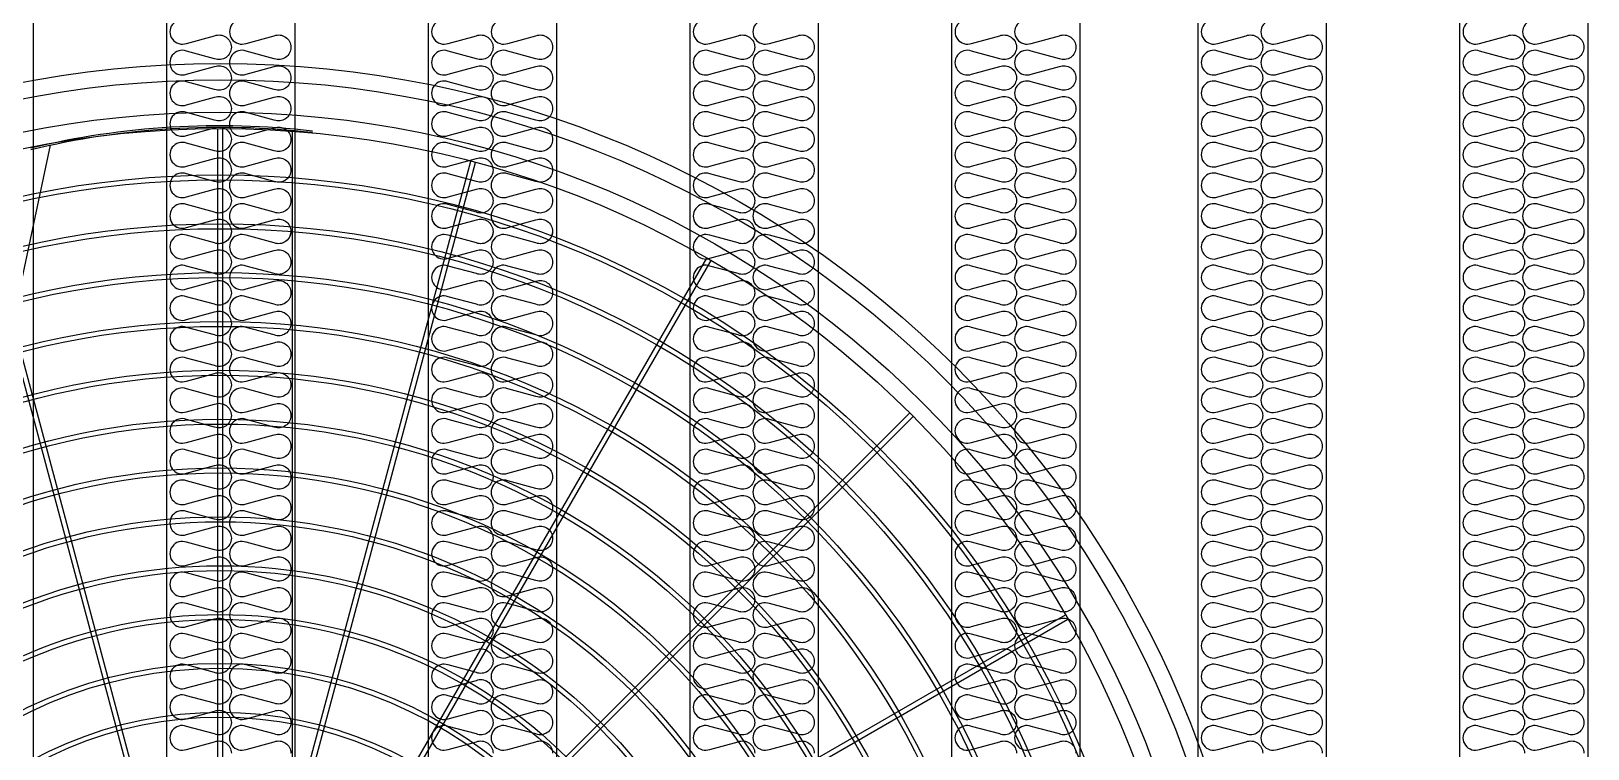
# Model space of a CAD drawing. Header units: millimetres. Extents: x 1723 to 33835, y 1764 to 24472.
# Drawn here: x 7010 to 8830, y 11710 to 12549 of the extents above; entities that cross this region are included whole.
import ezdxf

# ---------------------------------------------------------------- set-up
doc = ezdxf.new("R2010")
doc.units = ezdxf.units.MM
for name, color, linetype in [('LINE', 7, 'Continuous'), ('SMS', 220, 'Continuous'), ('냉각탑', 4, 'Continuous')]:
    doc.layers.add(name, color=color, linetype=linetype)

# ---------------------------------------------------------------- blocks, each defined once
blk = doc.blocks.new('A$C1FB73ED1')
for p, q in [((1277, 1342.9), (1277, 2480)), ((1283, 1342.9), (1283, 2480)), ((1260.8, 1340), (966.5, 2438.3)), ((1266.6, 1341.6), (972.3, 2439.9)), ((1293.4, 1341.6), (1587.7, 2439.9)), ((1299.2, 1340), (1593.5, 2438.3)), ((1308.9, 1336), (1877.4, 2320.7)), ((1314.1, 1333), (1882.6, 2317.7)), ((1322.4, 1326.6), (2126.4, 2130.6)), ((1326.6, 1322.4), (2130.6, 2126.4)), ((1333, 1314.1), (2317.7, 1882.6)), ((1336, 1308.9), (2320.7, 1877.4))]:
    blk.add_line(p, q)
for radius in [1280, 1260, 1220, 1200]:
    blk.add_circle((1280, 1280), radius)
at = {"ltscale": 5}
for radius in [1143, 1137, 1083, 1077, 1023, 1017, 963, 957, 903, 897, 843, 837, 783, 777, 723, 717, 663, 657, 603, 597, 543, 537, 483, 477]:
    blk.add_circle((1280, 1280), radius, dxfattribs=at)
at = {"layer": 'LINE', "color": 7}
for p, q in [((1368.2, 2477.5), (1368.2, 1567)), ((985.2, 2053.4), (1071.5, 2459.4))]:
    blk.add_line(p, q, dxfattribs=at)
for radius, start, end in [(1000, 83.5007, 103.4595), (998, 83.4876, 103.487)]:
    blk.add_arc((1280, 1483.4), radius, start, end, dxfattribs=at)
blk = doc.blocks.new('3')
at = {"color": 7}
for p, q in [((7012.4, 13129.5), (7012.4, 9651.5)), ((7168.4, 13129.5), (7168.4, 9651.5)), ((7318.4, 13129.5), (7318.4, 9651.5)), ((7474.4, 13129.5), (7474.4, 9651.5)), ((7624.4, 13129.5), (7624.4, 9651.5)), ((7780.4, 13129.5), (7780.4, 9651.5)), ((7930.4, 13129.5), (7930.4, 9651.5)), ((8086.4, 13129.5), (8086.4, 9651.5)), ((8236.4, 13129.5), (8236.4, 9651.5)), ((8374.4, 13129.5), (8374.4, 9651.5)), ((8524.4, 13129.5), (8524.4, 9651.5)), ((8680.4, 13129.5), (8680.4, 9651.5)), ((8830.4, 13129.5), (8830.4, 9651.5))]:
    blk.add_line(p, q, dxfattribs=at)
at = {"layer": 'SMS', "color": 5, "elevation": 0}
for points in [[(7191.8, 12561.8, 1.449198), (7191.8, 12535), (7224.7, 12543.9, -0.524856), (7244.2, 12530.4, -0.524856), (7224.7, 12517), (7191.8, 12525.9, 1.449198), (7191.8, 12499), (7224.7, 12507.9, -0.524856), (7244.2, 12494.5, -0.524856), (7224.7, 12481.1), (7191.8, 12490, 1.449198), (7191.8, 12463.1), (7224.7, 12472, -0.524856), (7244.2, 12458.6, -0.524856), (7224.7, 12445.2), (7191.8, 12454.1, 1.449198), (7191.8, 12427.2), (7224.7, 12436.1, -0.524856), (7244.2, 12422.7, -0.524856), (7224.7, 12409.3), (7191.8, 12418.2, 1.449198), (7191.8, 12391.3), (7224.7, 12400.2, -0.524856), (7244.2, 12386.8, -0.524856), (7224.7, 12373.4), (7191.8, 12382.3, 1.449198), (7191.8, 12355.4), (7224.7, 12364.3, -0.524856), (7244.2, 12350.9, -0.524856), (7224.7, 12337.4), (7191.8, 12346.4, 1.449198), (7191.8, 12319.5), (7224.7, 12328.4, -0.524856), (7244.2, 12315, -0.417249), (7229.7, 12300.6)], [(7261.5, 12561.8, 1.449198), (7261.5, 12535), (7294.4, 12543.9, -0.524856), (7313.8, 12530.4, -0.524856), (7294.4, 12517), (7261.5, 12525.9, 1.449198), (7261.5, 12499), (7294.4, 12507.9, -0.524856), (7313.8, 12494.5, -0.524856), (7294.4, 12481.1), (7261.5, 12490, 1.449198), (7261.5, 12463.1), (7294.4, 12472, -0.524856), (7313.8, 12458.6, -0.524856), (7294.4, 12445.2), (7261.5, 12454.1, 1.449198), (7261.5, 12427.2), (7294.4, 12436.1, -0.524856), (7313.8, 12422.7, -0.524856), (7294.4, 12409.3), (7261.5, 12418.2, 1.449198), (7261.5, 12391.3), (7294.4, 12400.2, -0.524856), (7313.8, 12386.8, -0.524856), (7294.4, 12373.4), (7261.5, 12382.3, 1.449198), (7261.5, 12355.4), (7294.4, 12364.3, -0.524856), (7313.8, 12350.9, -0.524856), (7294.4, 12337.4), (7261.5, 12346.4, 1.449198), (7261.5, 12319.5), (7294.4, 12328.4, -0.524856), (7313.8, 12315, -0.417249), (7299.3, 12300.6)], [(7497.8, 12561.8, 1.449198), (7497.8, 12535), (7530.7, 12543.9, -0.524856), (7550.2, 12530.4, -0.524856), (7530.7, 12517), (7497.8, 12525.9, 1.449198), (7497.8, 12499), (7530.7, 12507.9, -0.524856), (7550.2, 12494.5, -0.524856), (7530.7, 12481.1), (7497.8, 12490, 1.449198), (7497.8, 12463.1), (7530.7, 12472, -0.524856), (7550.2, 12458.6, -0.524856), (7530.7, 12445.2), (7497.8, 12454.1, 1.449198), (7497.8, 12427.2), (7530.7, 12436.1, -0.524856), (7550.2, 12422.7, -0.524856), (7530.7, 12409.3), (7497.8, 12418.2, 1.449198), (7497.8, 12391.3), (7530.7, 12400.2, -0.524856), (7550.2, 12386.8, -0.524856), (7530.7, 12373.4), (7497.8, 12382.3, 1.449198), (7497.8, 12355.4), (7530.7, 12364.3, -0.524856), (7550.2, 12350.9, -0.524856), (7530.7, 12337.4), (7497.8, 12346.4, 1.449198), (7497.8, 12319.5), (7530.7, 12328.4, -0.524856), (7550.2, 12315, -0.417249), (7535.7, 12300.6)], [(7567.5, 12561.8, 1.449198), (7567.5, 12535), (7600.4, 12543.9, -0.524856), (7619.8, 12530.4, -0.524856), (7600.4, 12517), (7567.5, 12525.9, 1.449198), (7567.5, 12499), (7600.4, 12507.9, -0.524856), (7619.8, 12494.5, -0.524856), (7600.4, 12481.1), (7567.5, 12490, 1.449198), (7567.5, 12463.1), (7600.4, 12472, -0.524856), (7619.8, 12458.6, -0.524856), (7600.4, 12445.2), (7567.5, 12454.1, 1.449198), (7567.5, 12427.2), (7600.4, 12436.1, -0.524856), (7619.8, 12422.7, -0.524856), (7600.4, 12409.3), (7567.5, 12418.2, 1.449198), (7567.5, 12391.3), (7600.4, 12400.2, -0.524856), (7619.8, 12386.8, -0.524856), (7600.4, 12373.4), (7567.5, 12382.3, 1.449198), (7567.5, 12355.4), (7600.4, 12364.3, -0.524856), (7619.8, 12350.9, -0.524856), (7600.4, 12337.4), (7567.5, 12346.4, 1.449198), (7567.5, 12319.5), (7600.4, 12328.4, -0.524856), (7619.8, 12315, -0.417249), (7605.3, 12300.6)], [(7803.8, 12561.8, 1.449198), (7803.8, 12535), (7836.7, 12543.9, -0.524856), (7856.2, 12530.4, -0.524856), (7836.7, 12517), (7803.8, 12525.9, 1.449198), (7803.8, 12499), (7836.7, 12507.9, -0.524856), (7856.2, 12494.5, -0.524856), (7836.7, 12481.1), (7803.8, 12490, 1.449198), (7803.8, 12463.1), (7836.7, 12472, -0.524856), (7856.2, 12458.6, -0.524856), (7836.7, 12445.2), (7803.8, 12454.1, 1.449198), (7803.8, 12427.2), (7836.7, 12436.1, -0.524856), (7856.2, 12422.7, -0.524856), (7836.7, 12409.3), (7803.8, 12418.2, 1.449198), (7803.8, 12391.3), (7836.7, 12400.2, -0.524856), (7856.2, 12386.8, -0.524856), (7836.7, 12373.4), (7803.8, 12382.3, 1.449198), (7803.8, 12355.4), (7836.7, 12364.3, -0.524856), (7856.2, 12350.9, -0.524856), (7836.7, 12337.4), (7803.8, 12346.4, 1.449198), (7803.8, 12319.5), (7836.7, 12328.4, -0.524856), (7856.2, 12315, -0.417249), (7841.7, 12300.6)], [(7873.5, 12561.8, 1.449198), (7873.5, 12535), (7906.4, 12543.9, -0.524856), (7925.8, 12530.4, -0.524856), (7906.4, 12517), (7873.5, 12525.9, 1.449198), (7873.5, 12499), (7906.4, 12507.9, -0.524856), (7925.8, 12494.5, -0.524856), (7906.4, 12481.1), (7873.5, 12490, 1.449198), (7873.5, 12463.1), (7906.4, 12472, -0.524856), (7925.8, 12458.6, -0.524856), (7906.4, 12445.2), (7873.5, 12454.1, 1.449198), (7873.5, 12427.2), (7906.4, 12436.1, -0.524856), (7925.8, 12422.7, -0.524856), (7906.4, 12409.3), (7873.5, 12418.2, 1.449198), (7873.5, 12391.3), (7906.4, 12400.2, -0.524856), (7925.8, 12386.8, -0.524856), (7906.4, 12373.4), (7873.5, 12382.3, 1.449198), (7873.5, 12355.4), (7906.4, 12364.3, -0.524856), (7925.8, 12350.9, -0.524856), (7906.4, 12337.4), (7873.5, 12346.4, 1.449198), (7873.5, 12319.5), (7906.4, 12328.4, -0.524856), (7925.8, 12315, -0.417249), (7911.3, 12300.6)], [(8109.8, 12561.8, 1.449198), (8109.8, 12535), (8142.7, 12543.9, -0.524856), (8162.2, 12530.4, -0.524856), (8142.7, 12517), (8109.8, 12525.9, 1.449198), (8109.8, 12499), (8142.7, 12507.9, -0.524856), (8162.2, 12494.5, -0.524856), (8142.7, 12481.1), (8109.8, 12490, 1.449198), (8109.8, 12463.1), (8142.7, 12472, -0.524856), (8162.2, 12458.6, -0.524856), (8142.7, 12445.2), (8109.8, 12454.1, 1.449198), (8109.8, 12427.2), (8142.7, 12436.1, -0.524856), (8162.2, 12422.7, -0.524856), (8142.7, 12409.3), (8109.8, 12418.2, 1.449198), (8109.8, 12391.3), (8142.7, 12400.2, -0.524856), (8162.2, 12386.8, -0.524856), (8142.7, 12373.4), (8109.8, 12382.3, 1.449198), (8109.8, 12355.4), (8142.7, 12364.3, -0.524856), (8162.2, 12350.9, -0.524856), (8142.7, 12337.4), (8109.8, 12346.4, 1.449198), (8109.8, 12319.5), (8142.7, 12328.4, -0.524856), (8162.2, 12315, -0.417249), (8147.7, 12300.6)], [(8179.5, 12561.8, 1.449198), (8179.5, 12535), (8212.4, 12543.9, -0.524856), (8231.8, 12530.4, -0.524856), (8212.4, 12517), (8179.5, 12525.9, 1.449198), (8179.5, 12499), (8212.4, 12507.9, -0.524856), (8231.8, 12494.5, -0.524856), (8212.4, 12481.1), (8179.5, 12490, 1.449198), (8179.5, 12463.1), (8212.4, 12472, -0.524856), (8231.8, 12458.6, -0.524856), (8212.4, 12445.2), (8179.5, 12454.1, 1.449198), (8179.5, 12427.2), (8212.4, 12436.1, -0.524856), (8231.8, 12422.7, -0.524856), (8212.4, 12409.3), (8179.5, 12418.2, 1.449198), (8179.5, 12391.3), (8212.4, 12400.2, -0.524856), (8231.8, 12386.8, -0.524856), (8212.4, 12373.4), (8179.5, 12382.3, 1.449198), (8179.5, 12355.4), (8212.4, 12364.3, -0.524856), (8231.8, 12350.9, -0.524856), (8212.4, 12337.4), (8179.5, 12346.4, 1.449198), (8179.5, 12319.5), (8212.4, 12328.4, -0.524856), (8231.8, 12315, -0.417249), (8217.3, 12300.6)], [(8397.8, 12561.8, 1.449198), (8397.8, 12535), (8430.7, 12543.9, -0.524856), (8450.2, 12530.4, -0.524856), (8430.7, 12517), (8397.8, 12525.9, 1.449198), (8397.8, 12499), (8430.7, 12507.9, -0.524856), (8450.2, 12494.5, -0.524856), (8430.7, 12481.1), (8397.8, 12490, 1.449198), (8397.8, 12463.1), (8430.7, 12472, -0.524856), (8450.2, 12458.6, -0.524856), (8430.7, 12445.2), (8397.8, 12454.1, 1.449198), (8397.8, 12427.2), (8430.7, 12436.1, -0.524856), (8450.2, 12422.7, -0.524856), (8430.7, 12409.3), (8397.8, 12418.2, 1.449198), (8397.8, 12391.3), (8430.7, 12400.2, -0.524856), (8450.2, 12386.8, -0.524856), (8430.7, 12373.4), (8397.8, 12382.3, 1.449198), (8397.8, 12355.4), (8430.7, 12364.3, -0.524856), (8450.2, 12350.9, -0.524856), (8430.7, 12337.4), (8397.8, 12346.4, 1.449198), (8397.8, 12319.5), (8430.7, 12328.4, -0.524856), (8450.2, 12315, -0.417249), (8435.7, 12300.6)], [(8467.5, 12561.8, 1.449198), (8467.5, 12535), (8500.4, 12543.9, -0.524856), (8519.8, 12530.4, -0.524856), (8500.4, 12517), (8467.5, 12525.9, 1.449198), (8467.5, 12499), (8500.4, 12507.9, -0.524856), (8519.8, 12494.5, -0.524856), (8500.4, 12481.1), (8467.5, 12490, 1.449198), (8467.5, 12463.1), (8500.4, 12472, -0.524856), (8519.8, 12458.6, -0.524856), (8500.4, 12445.2), (8467.5, 12454.1, 1.449198), (8467.5, 12427.2), (8500.4, 12436.1, -0.524856), (8519.8, 12422.7, -0.524856), (8500.4, 12409.3), (8467.5, 12418.2, 1.449198), (8467.5, 12391.3), (8500.4, 12400.2, -0.524856), (8519.8, 12386.8, -0.524856), (8500.4, 12373.4), (8467.5, 12382.3, 1.449198), (8467.5, 12355.4), (8500.4, 12364.3, -0.524856), (8519.8, 12350.9, -0.524856), (8500.4, 12337.4), (8467.5, 12346.4, 1.449198), (8467.5, 12319.5), (8500.4, 12328.4, -0.524856), (8519.8, 12315, -0.417249), (8505.3, 12300.6)], [(8703.8, 12561.8, 1.449198), (8703.8, 12535), (8736.7, 12543.9, -0.524856), (8756.2, 12530.4, -0.524856), (8736.7, 12517), (8703.8, 12525.9, 1.449198), (8703.8, 12499), (8736.7, 12507.9, -0.524856), (8756.2, 12494.5, -0.524856), (8736.7, 12481.1), (8703.8, 12490, 1.449198), (8703.8, 12463.1), (8736.7, 12472, -0.524856), (8756.2, 12458.6, -0.524856), (8736.7, 12445.2), (8703.8, 12454.1, 1.449198), (8703.8, 12427.2), (8736.7, 12436.1, -0.524856), (8756.2, 12422.7, -0.524856), (8736.7, 12409.3), (8703.8, 12418.2, 1.449198), (8703.8, 12391.3), (8736.7, 12400.2, -0.524856), (8756.2, 12386.8, -0.524856), (8736.7, 12373.4), (8703.8, 12382.3, 1.449198), (8703.8, 12355.4), (8736.7, 12364.3, -0.524856), (8756.2, 12350.9, -0.524856), (8736.7, 12337.4), (8703.8, 12346.4, 1.449198), (8703.8, 12319.5), (8736.7, 12328.4, -0.524856), (8756.2, 12315, -0.417249), (8741.7, 12300.6)], [(8773.5, 12561.8, 1.449198), (8773.5, 12535), (8806.4, 12543.9, -0.524856), (8825.8, 12530.4, -0.524856), (8806.4, 12517), (8773.5, 12525.9, 1.449198), (8773.5, 12499), (8806.4, 12507.9, -0.524856), (8825.8, 12494.5, -0.524856), (8806.4, 12481.1), (8773.5, 12490, 1.449198), (8773.5, 12463.1), (8806.4, 12472, -0.524856), (8825.8, 12458.6, -0.524856), (8806.4, 12445.2), (8773.5, 12454.1, 1.449198), (8773.5, 12427.2), (8806.4, 12436.1, -0.524856), (8825.8, 12422.7, -0.524856), (8806.4, 12409.3), (8773.5, 12418.2, 1.449198), (8773.5, 12391.3), (8806.4, 12400.2, -0.524856), (8825.8, 12386.8, -0.524856), (8806.4, 12373.4), (8773.5, 12382.3, 1.449198), (8773.5, 12355.4), (8806.4, 12364.3, -0.524856), (8825.8, 12350.9, -0.524856), (8806.4, 12337.4), (8773.5, 12346.4, 1.449198), (8773.5, 12319.5), (8806.4, 12328.4, -0.524856), (8825.8, 12315, -0.417249), (8811.3, 12300.6)], [(7172.8, 12329.3, 0.446849), (7191.8, 12319.5), (7224.7, 12328.4, -0.524856), (7244.2, 12315, -0.524856), (7224.7, 12301.5), (7191.8, 12310.4, 1.449198), (7191.8, 12283.6), (7224.7, 12292.5, -0.524856), (7244.2, 12279.1, -0.524856), (7224.7, 12265.6), (7191.8, 12274.5, 1.449198), (7191.8, 12247.7), (7224.7, 12256.6, -0.524856), (7244.2, 12243.1, -0.524856), (7224.7, 12229.7), (7191.8, 12238.6, 1.449198), (7191.8, 12211.8), (7224.7, 12220.7, -0.524856), (7244.2, 12207.2, -0.524856), (7224.7, 12193.8), (7191.8, 12202.7, 1.449198), (7191.8, 12175.9), (7224.7, 12184.8, -0.524856), (7244.2, 12171.3, -0.524856), (7224.7, 12157.9), (7191.8, 12166.8, 1.449198), (7191.8, 12139.9), (7224.7, 12148.8, -0.524856), (7244.2, 12135.4, -0.524856), (7224.7, 12122), (7191.8, 12130.9, 1.449198), (7191.8, 12104), (7224.7, 12112.9, -0.524856), (7244.2, 12099.5, -0.524856), (7224.7, 12086.1), (7191.8, 12095, 1.449198), (7191.8, 12068.1), (7224.7, 12077, -0.524856), (7244.2, 12063.6, -0.524856), (7224.7, 12050.2), (7191.8, 12059.1, 1.449198), (7191.8, 12032.2), (7224.7, 12041.1, -0.524856), (7244.2, 12027.7, -0.524856), (7224.7, 12014.3), (7191.8, 12023.2, 1.449198), (7191.8, 11996.3), (7224.7, 12005.2, -0.524856), (7244.2, 11991.8, -0.524856), (7224.7, 11978.3), (7191.8, 11987.3, 1.449198), (7191.8, 11960.4), (7224.7, 11969.3, -0.524856), (7244.2, 11955.9, -0.524856), (7224.7, 11942.4), (7191.8, 11951.3, 1.449198), (7191.8, 11924.5), (7224.7, 11933.4, -0.524856), (7244.2, 11920, -0.524856), (7224.7, 11906.5), (7191.8, 11915.4, 1.449198), (7191.8, 11888.6), (7224.7, 11897.5, -0.524856), (7244.2, 11884, -0.524856), (7224.7, 11870.6), (7191.8, 11879.5, 1.449198), (7191.8, 11852.7), (7224.7, 11861.6, -0.524856), (7244.2, 11848.1, -0.524856), (7224.7, 11834.7), (7191.8, 11843.6, 1.449198), (7191.8, 11816.8), (7224.7, 11825.7, -0.524856), (7244.2, 11812.2, -0.524856), (7224.7, 11798.8), (7191.8, 11807.7, 1.449198), (7191.8, 11780.8), (7224.7, 11789.7, -0.524856), (7244.2, 11776.3, -0.524856), (7224.7, 11762.9), (7191.8, 11771.8, 1.449198), (7191.8, 11744.9), (7224.7, 11753.8, -0.524856), (7244.2, 11740.4, -0.524856), (7224.7, 11727), (7191.8, 11735.9, 1.449198), (7191.8, 11709), (7224.7, 11717.9, -0.524856), (7244.2, 11704.5, -0.524856)], [(7242.5, 12329.3, 0.446849), (7261.5, 12319.5), (7294.4, 12328.4, -0.524856), (7313.8, 12315, -0.524856), (7294.4, 12301.5), (7261.5, 12310.4, 1.449198), (7261.5, 12283.6), (7294.4, 12292.5, -0.524856), (7313.8, 12279.1, -0.524856), (7294.4, 12265.6), (7261.5, 12274.5, 1.449198), (7261.5, 12247.7), (7294.4, 12256.6, -0.524856), (7313.8, 12243.1, -0.524856), (7294.4, 12229.7), (7261.5, 12238.6, 1.449198), (7261.5, 12211.8), (7294.4, 12220.7, -0.524856), (7313.8, 12207.2, -0.524856), (7294.4, 12193.8), (7261.5, 12202.7, 1.449198), (7261.5, 12175.9), (7294.4, 12184.8, -0.524856), (7313.8, 12171.3, -0.524856), (7294.4, 12157.9), (7261.5, 12166.8, 1.449198), (7261.5, 12139.9), (7294.4, 12148.8, -0.524856), (7313.8, 12135.4, -0.524856), (7294.4, 12122), (7261.5, 12130.9, 1.449198), (7261.5, 12104), (7294.4, 12112.9, -0.524856), (7313.8, 12099.5, -0.524856), (7294.4, 12086.1), (7261.5, 12095, 1.449198), (7261.5, 12068.1), (7294.4, 12077, -0.524856), (7313.8, 12063.6, -0.524856), (7294.4, 12050.2), (7261.5, 12059.1, 1.449198), (7261.5, 12032.2), (7294.4, 12041.1, -0.524856), (7313.8, 12027.7, -0.524856), (7294.4, 12014.3), (7261.5, 12023.2, 1.449198), (7261.5, 11996.3), (7294.4, 12005.2, -0.524856), (7313.8, 11991.8, -0.524856), (7294.4, 11978.3), (7261.5, 11987.3, 1.449198), (7261.5, 11960.4), (7294.4, 11969.3, -0.524856), (7313.8, 11955.9, -0.524856), (7294.4, 11942.4), (7261.5, 11951.3, 1.449198), (7261.5, 11924.5), (7294.4, 11933.4, -0.524856), (7313.8, 11920, -0.524856), (7294.4, 11906.5), (7261.5, 11915.4, 1.449198), (7261.5, 11888.6), (7294.4, 11897.5, -0.524856), (7313.8, 11884, -0.524856), (7294.4, 11870.6), (7261.5, 11879.5, 1.449198), (7261.5, 11852.7), (7294.4, 11861.6, -0.524856), (7313.8, 11848.1, -0.524856), (7294.4, 11834.7), (7261.5, 11843.6, 1.449198), (7261.5, 11816.8), (7294.4, 11825.7, -0.524856), (7313.8, 11812.2, -0.524856), (7294.4, 11798.8), (7261.5, 11807.7, 1.449198), (7261.5, 11780.8), (7294.4, 11789.7, -0.524856), (7313.8, 11776.3, -0.524856), (7294.4, 11762.9), (7261.5, 11771.8, 1.449198), (7261.5, 11744.9), (7294.4, 11753.8, -0.524856), (7313.8, 11740.4, -0.524856), (7294.4, 11727), (7261.5, 11735.9, 1.449198), (7261.5, 11709), (7294.4, 11717.9, -0.524856), (7313.8, 11704.5, -0.524856)], [(7478.8, 12329.3, 0.446849), (7497.8, 12319.5), (7530.7, 12328.4, -0.524856), (7550.2, 12315, -0.524856), (7530.7, 12301.5), (7497.8, 12310.4, 1.449198), (7497.8, 12283.6), (7530.7, 12292.5, -0.524856), (7550.2, 12279.1, -0.524856), (7530.7, 12265.6), (7497.8, 12274.5, 1.449198), (7497.8, 12247.7), (7530.7, 12256.6, -0.524856), (7550.2, 12243.1, -0.524856), (7530.7, 12229.7), (7497.8, 12238.6, 1.449198), (7497.8, 12211.8), (7530.7, 12220.7, -0.524856), (7550.2, 12207.2, -0.524856), (7530.7, 12193.8), (7497.8, 12202.7, 1.449198), (7497.8, 12175.9), (7530.7, 12184.8, -0.524856), (7550.2, 12171.3, -0.524856), (7530.7, 12157.9), (7497.8, 12166.8, 1.449198), (7497.8, 12139.9), (7530.7, 12148.8, -0.524856), (7550.2, 12135.4, -0.524856), (7530.7, 12122), (7497.8, 12130.9, 1.449198), (7497.8, 12104), (7530.7, 12112.9, -0.524856), (7550.2, 12099.5, -0.524856), (7530.7, 12086.1), (7497.8, 12095, 1.449198), (7497.8, 12068.1), (7530.7, 12077, -0.524856), (7550.2, 12063.6, -0.524856), (7530.7, 12050.2), (7497.8, 12059.1, 1.449198), (7497.8, 12032.2), (7530.7, 12041.1, -0.524856), (7550.2, 12027.7, -0.524856), (7530.7, 12014.3), (7497.8, 12023.2, 1.449198), (7497.8, 11996.3), (7530.7, 12005.2, -0.524856), (7550.2, 11991.8, -0.524856), (7530.7, 11978.3), (7497.8, 11987.3, 1.449198), (7497.8, 11960.4), (7530.7, 11969.3, -0.524856), (7550.2, 11955.9, -0.524856), (7530.7, 11942.4), (7497.8, 11951.3, 1.449198), (7497.8, 11924.5), (7530.7, 11933.4, -0.524856), (7550.2, 11920, -0.524856), (7530.7, 11906.5), (7497.8, 11915.4, 1.449198), (7497.8, 11888.6), (7530.7, 11897.5, -0.524856), (7550.2, 11884, -0.524856), (7530.7, 11870.6), (7497.8, 11879.5, 1.449198), (7497.8, 11852.7), (7530.7, 11861.6, -0.524856), (7550.2, 11848.1, -0.524856), (7530.7, 11834.7), (7497.8, 11843.6, 1.449198), (7497.8, 11816.8), (7530.7, 11825.7, -0.524856), (7550.2, 11812.2, -0.524856), (7530.7, 11798.8), (7497.8, 11807.7, 1.449198), (7497.8, 11780.8), (7530.7, 11789.7, -0.524856), (7550.2, 11776.3, -0.524856), (7530.7, 11762.9), (7497.8, 11771.8, 1.449198), (7497.8, 11744.9), (7530.7, 11753.8, -0.524856), (7550.2, 11740.4, -0.524856), (7530.7, 11727), (7497.8, 11735.9, 1.449198), (7497.8, 11709), (7530.7, 11717.9, -0.524856), (7550.2, 11704.5, -0.524856)], [(7548.5, 12329.3, 0.446849), (7567.5, 12319.5), (7600.4, 12328.4, -0.524856), (7619.8, 12315, -0.524856), (7600.4, 12301.5), (7567.5, 12310.4, 1.449198), (7567.5, 12283.6), (7600.4, 12292.5, -0.524856), (7619.8, 12279.1, -0.524856), (7600.4, 12265.6), (7567.5, 12274.5, 1.449198), (7567.5, 12247.7), (7600.4, 12256.6, -0.524856), (7619.8, 12243.1, -0.524856), (7600.4, 12229.7), (7567.5, 12238.6, 1.449198), (7567.5, 12211.8), (7600.4, 12220.7, -0.524856), (7619.8, 12207.2, -0.524856), (7600.4, 12193.8), (7567.5, 12202.7, 1.449198), (7567.5, 12175.9), (7600.4, 12184.8, -0.524856), (7619.8, 12171.3, -0.524856), (7600.4, 12157.9), (7567.5, 12166.8, 1.449198), (7567.5, 12139.9), (7600.4, 12148.8, -0.524856), (7619.8, 12135.4, -0.524856), (7600.4, 12122), (7567.5, 12130.9, 1.449198), (7567.5, 12104), (7600.4, 12112.9, -0.524856), (7619.8, 12099.5, -0.524856), (7600.4, 12086.1), (7567.5, 12095, 1.449198), (7567.5, 12068.1), (7600.4, 12077, -0.524856), (7619.8, 12063.6, -0.524856), (7600.4, 12050.2), (7567.5, 12059.1, 1.449198), (7567.5, 12032.2), (7600.4, 12041.1, -0.524856), (7619.8, 12027.7, -0.524856), (7600.4, 12014.3), (7567.5, 12023.2, 1.449198), (7567.5, 11996.3), (7600.4, 12005.2, -0.524856), (7619.8, 11991.8, -0.524856), (7600.4, 11978.3), (7567.5, 11987.3, 1.449198), (7567.5, 11960.4), (7600.4, 11969.3, -0.524856), (7619.8, 11955.9, -0.524856), (7600.4, 11942.4), (7567.5, 11951.3, 1.449198), (7567.5, 11924.5), (7600.4, 11933.4, -0.524856), (7619.8, 11920, -0.524856), (7600.4, 11906.5), (7567.5, 11915.4, 1.449198), (7567.5, 11888.6), (7600.4, 11897.5, -0.524856), (7619.8, 11884, -0.524856), (7600.4, 11870.6), (7567.5, 11879.5, 1.449198), (7567.5, 11852.7), (7600.4, 11861.6, -0.524856), (7619.8, 11848.1, -0.524856), (7600.4, 11834.7), (7567.5, 11843.6, 1.449198), (7567.5, 11816.8), (7600.4, 11825.7, -0.524856), (7619.8, 11812.2, -0.524856), (7600.4, 11798.8), (7567.5, 11807.7, 1.449198), (7567.5, 11780.8), (7600.4, 11789.7, -0.524856), (7619.8, 11776.3, -0.524856), (7600.4, 11762.9), (7567.5, 11771.8, 1.449198), (7567.5, 11744.9), (7600.4, 11753.8, -0.524856), (7619.8, 11740.4, -0.524856), (7600.4, 11727), (7567.5, 11735.9, 1.449198), (7567.5, 11709), (7600.4, 11717.9, -0.524856), (7619.8, 11704.5, -0.524856)], [(7784.8, 12329.3, 0.446849), (7803.8, 12319.5), (7836.7, 12328.4, -0.524856), (7856.2, 12315, -0.524856), (7836.7, 12301.5), (7803.8, 12310.4, 1.449198), (7803.8, 12283.6), (7836.7, 12292.5, -0.524856), (7856.2, 12279.1, -0.524856), (7836.7, 12265.6), (7803.8, 12274.5, 1.449198), (7803.8, 12247.7), (7836.7, 12256.6, -0.524856), (7856.2, 12243.1, -0.524856), (7836.7, 12229.7), (7803.8, 12238.6, 1.449198), (7803.8, 12211.8), (7836.7, 12220.7, -0.524856), (7856.2, 12207.2, -0.524856), (7836.7, 12193.8), (7803.8, 12202.7, 1.449198), (7803.8, 12175.9), (7836.7, 12184.8, -0.524856), (7856.2, 12171.3, -0.524856), (7836.7, 12157.9), (7803.8, 12166.8, 1.449198), (7803.8, 12139.9), (7836.7, 12148.8, -0.524856), (7856.2, 12135.4, -0.524856), (7836.7, 12122), (7803.8, 12130.9, 1.449198), (7803.8, 12104), (7836.7, 12112.9, -0.524856), (7856.2, 12099.5, -0.524856), (7836.7, 12086.1), (7803.8, 12095, 1.449198), (7803.8, 12068.1), (7836.7, 12077, -0.524856), (7856.2, 12063.6, -0.524856), (7836.7, 12050.2), (7803.8, 12059.1, 1.449198), (7803.8, 12032.2), (7836.7, 12041.1, -0.524856), (7856.2, 12027.7, -0.524856), (7836.7, 12014.3), (7803.8, 12023.2, 1.449198), (7803.8, 11996.3), (7836.7, 12005.2, -0.524856), (7856.2, 11991.8, -0.524856), (7836.7, 11978.3), (7803.8, 11987.3, 1.449198), (7803.8, 11960.4), (7836.7, 11969.3, -0.524856), (7856.2, 11955.9, -0.524856), (7836.7, 11942.4), (7803.8, 11951.3, 1.449198), (7803.8, 11924.5), (7836.7, 11933.4, -0.524856), (7856.2, 11920, -0.524856), (7836.7, 11906.5), (7803.8, 11915.4, 1.449198), (7803.8, 11888.6), (7836.7, 11897.5, -0.524856), (7856.2, 11884, -0.524856), (7836.7, 11870.6), (7803.8, 11879.5, 1.449198), (7803.8, 11852.7), (7836.7, 11861.6, -0.524856), (7856.2, 11848.1, -0.524856), (7836.7, 11834.7), (7803.8, 11843.6, 1.449198), (7803.8, 11816.8), (7836.7, 11825.7, -0.524856), (7856.2, 11812.2, -0.524856), (7836.7, 11798.8), (7803.8, 11807.7, 1.449198), (7803.8, 11780.8), (7836.7, 11789.7, -0.524856), (7856.2, 11776.3, -0.524856), (7836.7, 11762.9), (7803.8, 11771.8, 1.449198), (7803.8, 11744.9), (7836.7, 11753.8, -0.524856), (7856.2, 11740.4, -0.524856), (7836.7, 11727), (7803.8, 11735.9, 1.449198), (7803.8, 11709), (7836.7, 11717.9, -0.524856), (7856.2, 11704.5, -0.524856)], [(7854.5, 12329.3, 0.446849), (7873.5, 12319.5), (7906.4, 12328.4, -0.524856), (7925.8, 12315, -0.524856), (7906.4, 12301.5), (7873.5, 12310.4, 1.449198), (7873.5, 12283.6), (7906.4, 12292.5, -0.524856), (7925.8, 12279.1, -0.524856), (7906.4, 12265.6), (7873.5, 12274.5, 1.449198), (7873.5, 12247.7), (7906.4, 12256.6, -0.524856), (7925.8, 12243.1, -0.524856), (7906.4, 12229.7), (7873.5, 12238.6, 1.449198), (7873.5, 12211.8), (7906.4, 12220.7, -0.524856), (7925.8, 12207.2, -0.524856), (7906.4, 12193.8), (7873.5, 12202.7, 1.449198), (7873.5, 12175.9), (7906.4, 12184.8, -0.524856), (7925.8, 12171.3, -0.524856), (7906.4, 12157.9), (7873.5, 12166.8, 1.449198), (7873.5, 12139.9), (7906.4, 12148.8, -0.524856), (7925.8, 12135.4, -0.524856), (7906.4, 12122), (7873.5, 12130.9, 1.449198), (7873.5, 12104), (7906.4, 12112.9, -0.524856), (7925.8, 12099.5, -0.524856), (7906.4, 12086.1), (7873.5, 12095, 1.449198), (7873.5, 12068.1), (7906.4, 12077, -0.524856), (7925.8, 12063.6, -0.524856), (7906.4, 12050.2), (7873.5, 12059.1, 1.449198), (7873.5, 12032.2), (7906.4, 12041.1, -0.524856), (7925.8, 12027.7, -0.524856), (7906.4, 12014.3), (7873.5, 12023.2, 1.449198), (7873.5, 11996.3), (7906.4, 12005.2, -0.524856), (7925.8, 11991.8, -0.524856), (7906.4, 11978.3), (7873.5, 11987.3, 1.449198), (7873.5, 11960.4), (7906.4, 11969.3, -0.524856), (7925.8, 11955.9, -0.524856), (7906.4, 11942.4), (7873.5, 11951.3, 1.449198), (7873.5, 11924.5), (7906.4, 11933.4, -0.524856), (7925.8, 11920, -0.524856), (7906.4, 11906.5), (7873.5, 11915.4, 1.449198), (7873.5, 11888.6), (7906.4, 11897.5, -0.524856), (7925.8, 11884, -0.524856), (7906.4, 11870.6), (7873.5, 11879.5, 1.449198), (7873.5, 11852.7), (7906.4, 11861.6, -0.524856), (7925.8, 11848.1, -0.524856), (7906.4, 11834.7), (7873.5, 11843.6, 1.449198), (7873.5, 11816.8), (7906.4, 11825.7, -0.524856), (7925.8, 11812.2, -0.524856), (7906.4, 11798.8), (7873.5, 11807.7, 1.449198), (7873.5, 11780.8), (7906.4, 11789.7, -0.524856), (7925.8, 11776.3, -0.524856), (7906.4, 11762.9), (7873.5, 11771.8, 1.449198), (7873.5, 11744.9), (7906.4, 11753.8, -0.524856), (7925.8, 11740.4, -0.524856), (7906.4, 11727), (7873.5, 11735.9, 1.449198), (7873.5, 11709), (7906.4, 11717.9, -0.524856), (7925.8, 11704.5, -0.524856)], [(8090.8, 12329.3, 0.446849), (8109.8, 12319.5), (8142.7, 12328.4, -0.524856), (8162.2, 12315, -0.524856), (8142.7, 12301.5), (8109.8, 12310.4, 1.449198), (8109.8, 12283.6), (8142.7, 12292.5, -0.524856), (8162.2, 12279.1, -0.524856), (8142.7, 12265.6), (8109.8, 12274.5, 1.449198), (8109.8, 12247.7), (8142.7, 12256.6, -0.524856), (8162.2, 12243.1, -0.524856), (8142.7, 12229.7), (8109.8, 12238.6, 1.449198), (8109.8, 12211.8), (8142.7, 12220.7, -0.524856), (8162.2, 12207.2, -0.524856), (8142.7, 12193.8), (8109.8, 12202.7, 1.449198), (8109.8, 12175.9), (8142.7, 12184.8, -0.524856), (8162.2, 12171.3, -0.524856), (8142.7, 12157.9), (8109.8, 12166.8, 1.449198), (8109.8, 12139.9), (8142.7, 12148.8, -0.524856), (8162.2, 12135.4, -0.524856), (8142.7, 12122), (8109.8, 12130.9, 1.449198), (8109.8, 12104), (8142.7, 12112.9, -0.524856), (8162.2, 12099.5, -0.524856), (8142.7, 12086.1), (8109.8, 12095, 1.449198), (8109.8, 12068.1), (8142.7, 12077, -0.524856), (8162.2, 12063.6, -0.524856), (8142.7, 12050.2), (8109.8, 12059.1, 1.449198), (8109.8, 12032.2), (8142.7, 12041.1, -0.524856), (8162.2, 12027.7, -0.524856), (8142.7, 12014.3), (8109.8, 12023.2, 1.449198), (8109.8, 11996.3), (8142.7, 12005.2, -0.524856), (8162.2, 11991.8, -0.524856), (8142.7, 11978.3), (8109.8, 11987.3, 1.449198), (8109.8, 11960.4), (8142.7, 11969.3, -0.524856), (8162.2, 11955.9, -0.524856), (8142.7, 11942.4), (8109.8, 11951.3, 1.449198), (8109.8, 11924.5), (8142.7, 11933.4, -0.524856), (8162.2, 11920, -0.524856), (8142.7, 11906.5), (8109.8, 11915.4, 1.449198), (8109.8, 11888.6), (8142.7, 11897.5, -0.524856), (8162.2, 11884, -0.524856), (8142.7, 11870.6), (8109.8, 11879.5, 1.449198), (8109.8, 11852.7), (8142.7, 11861.6, -0.524856), (8162.2, 11848.1, -0.524856), (8142.7, 11834.7), (8109.8, 11843.6, 1.449198), (8109.8, 11816.8), (8142.7, 11825.7, -0.524856), (8162.2, 11812.2, -0.524856), (8142.7, 11798.8), (8109.8, 11807.7, 1.449198), (8109.8, 11780.8), (8142.7, 11789.7, -0.524856), (8162.2, 11776.3, -0.524856), (8142.7, 11762.9), (8109.8, 11771.8, 1.449198), (8109.8, 11744.9), (8142.7, 11753.8, -0.524856), (8162.2, 11740.4, -0.524856), (8142.7, 11727), (8109.8, 11735.9, 1.449198), (8109.8, 11709), (8142.7, 11717.9, -0.524856), (8162.2, 11704.5, -0.524856)], [(8160.5, 12329.3, 0.446849), (8179.5, 12319.5), (8212.4, 12328.4, -0.524856), (8231.8, 12315, -0.524856), (8212.4, 12301.5), (8179.5, 12310.4, 1.449198), (8179.5, 12283.6), (8212.4, 12292.5, -0.524856), (8231.8, 12279.1, -0.524856), (8212.4, 12265.6), (8179.5, 12274.5, 1.449198), (8179.5, 12247.7), (8212.4, 12256.6, -0.524856), (8231.8, 12243.1, -0.524856), (8212.4, 12229.7), (8179.5, 12238.6, 1.449198), (8179.5, 12211.8), (8212.4, 12220.7, -0.524856), (8231.8, 12207.2, -0.524856), (8212.4, 12193.8), (8179.5, 12202.7, 1.449198), (8179.5, 12175.9), (8212.4, 12184.8, -0.524856), (8231.8, 12171.3, -0.524856), (8212.4, 12157.9), (8179.5, 12166.8, 1.449198), (8179.5, 12139.9), (8212.4, 12148.8, -0.524856), (8231.8, 12135.4, -0.524856), (8212.4, 12122), (8179.5, 12130.9, 1.449198), (8179.5, 12104), (8212.4, 12112.9, -0.524856), (8231.8, 12099.5, -0.524856), (8212.4, 12086.1), (8179.5, 12095, 1.449198), (8179.5, 12068.1), (8212.4, 12077, -0.524856), (8231.8, 12063.6, -0.524856), (8212.4, 12050.2), (8179.5, 12059.1, 1.449198), (8179.5, 12032.2), (8212.4, 12041.1, -0.524856), (8231.8, 12027.7, -0.524856), (8212.4, 12014.3), (8179.5, 12023.2, 1.449198), (8179.5, 11996.3), (8212.4, 12005.2, -0.524856), (8231.8, 11991.8, -0.524856), (8212.4, 11978.3), (8179.5, 11987.3, 1.449198), (8179.5, 11960.4), (8212.4, 11969.3, -0.524856), (8231.8, 11955.9, -0.524856), (8212.4, 11942.4), (8179.5, 11951.3, 1.449198), (8179.5, 11924.5), (8212.4, 11933.4, -0.524856), (8231.8, 11920, -0.524856), (8212.4, 11906.5), (8179.5, 11915.4, 1.449198), (8179.5, 11888.6), (8212.4, 11897.5, -0.524856), (8231.8, 11884, -0.524856), (8212.4, 11870.6), (8179.5, 11879.5, 1.449198), (8179.5, 11852.7), (8212.4, 11861.6, -0.524856), (8231.8, 11848.1, -0.524856), (8212.4, 11834.7), (8179.5, 11843.6, 1.449198), (8179.5, 11816.8), (8212.4, 11825.7, -0.524856), (8231.8, 11812.2, -0.524856), (8212.4, 11798.8), (8179.5, 11807.7, 1.449198), (8179.5, 11780.8), (8212.4, 11789.7, -0.524856), (8231.8, 11776.3, -0.524856), (8212.4, 11762.9), (8179.5, 11771.8, 1.449198), (8179.5, 11744.9), (8212.4, 11753.8, -0.524856), (8231.8, 11740.4, -0.524856), (8212.4, 11727), (8179.5, 11735.9, 1.449198), (8179.5, 11709), (8212.4, 11717.9, -0.524856), (8231.8, 11704.5, -0.524856)], [(8378.8, 12329.3, 0.446849), (8397.8, 12319.5), (8430.7, 12328.4, -0.524856), (8450.2, 12315, -0.524856), (8430.7, 12301.5), (8397.8, 12310.4, 1.449198), (8397.8, 12283.6), (8430.7, 12292.5, -0.524856), (8450.2, 12279.1, -0.524856), (8430.7, 12265.6), (8397.8, 12274.5, 1.449198), (8397.8, 12247.7), (8430.7, 12256.6, -0.524856), (8450.2, 12243.1, -0.524856), (8430.7, 12229.7), (8397.8, 12238.6, 1.449198), (8397.8, 12211.8), (8430.7, 12220.7, -0.524856), (8450.2, 12207.2, -0.524856), (8430.7, 12193.8), (8397.8, 12202.7, 1.449198), (8397.8, 12175.9), (8430.7, 12184.8, -0.524856), (8450.2, 12171.3, -0.524856), (8430.7, 12157.9), (8397.8, 12166.8, 1.449198), (8397.8, 12139.9), (8430.7, 12148.8, -0.524856), (8450.2, 12135.4, -0.524856), (8430.7, 12122), (8397.8, 12130.9, 1.449198), (8397.8, 12104), (8430.7, 12112.9, -0.524856), (8450.2, 12099.5, -0.524856), (8430.7, 12086.1), (8397.8, 12095, 1.449198), (8397.8, 12068.1), (8430.7, 12077, -0.524856), (8450.2, 12063.6, -0.524856), (8430.7, 12050.2), (8397.8, 12059.1, 1.449198), (8397.8, 12032.2), (8430.7, 12041.1, -0.524856), (8450.2, 12027.7, -0.524856), (8430.7, 12014.3), (8397.8, 12023.2, 1.449198), (8397.8, 11996.3), (8430.7, 12005.2, -0.524856), (8450.2, 11991.8, -0.524856), (8430.7, 11978.3), (8397.8, 11987.3, 1.449198), (8397.8, 11960.4), (8430.7, 11969.3, -0.524856), (8450.2, 11955.9, -0.524856), (8430.7, 11942.4), (8397.8, 11951.3, 1.449198), (8397.8, 11924.5), (8430.7, 11933.4, -0.524856), (8450.2, 11920, -0.524856), (8430.7, 11906.5), (8397.8, 11915.4, 1.449198), (8397.8, 11888.6), (8430.7, 11897.5, -0.524856), (8450.2, 11884, -0.524856), (8430.7, 11870.6), (8397.8, 11879.5, 1.449198), (8397.8, 11852.7), (8430.7, 11861.6, -0.524856), (8450.2, 11848.1, -0.524856), (8430.7, 11834.7), (8397.8, 11843.6, 1.449198), (8397.8, 11816.8), (8430.7, 11825.7, -0.524856), (8450.2, 11812.2, -0.524856), (8430.7, 11798.8), (8397.8, 11807.7, 1.449198), (8397.8, 11780.8), (8430.7, 11789.7, -0.524856), (8450.2, 11776.3, -0.524856), (8430.7, 11762.9), (8397.8, 11771.8, 1.449198), (8397.8, 11744.9), (8430.7, 11753.8, -0.524856), (8450.2, 11740.4, -0.524856), (8430.7, 11727), (8397.8, 11735.9, 1.449198), (8397.8, 11709), (8430.7, 11717.9, -0.524856), (8450.2, 11704.5, -0.524856)], [(8448.5, 12329.3, 0.446849), (8467.5, 12319.5), (8500.4, 12328.4, -0.524856), (8519.8, 12315, -0.524856), (8500.4, 12301.5), (8467.5, 12310.4, 1.449198), (8467.5, 12283.6), (8500.4, 12292.5, -0.524856), (8519.8, 12279.1, -0.524856), (8500.4, 12265.6), (8467.5, 12274.5, 1.449198), (8467.5, 12247.7), (8500.4, 12256.6, -0.524856), (8519.8, 12243.1, -0.524856), (8500.4, 12229.7), (8467.5, 12238.6, 1.449198), (8467.5, 12211.8), (8500.4, 12220.7, -0.524856), (8519.8, 12207.2, -0.524856), (8500.4, 12193.8), (8467.5, 12202.7, 1.449198), (8467.5, 12175.9), (8500.4, 12184.8, -0.524856), (8519.8, 12171.3, -0.524856), (8500.4, 12157.9), (8467.5, 12166.8, 1.449198), (8467.5, 12139.9), (8500.4, 12148.8, -0.524856), (8519.8, 12135.4, -0.524856), (8500.4, 12122), (8467.5, 12130.9, 1.449198), (8467.5, 12104), (8500.4, 12112.9, -0.524856), (8519.8, 12099.5, -0.524856), (8500.4, 12086.1), (8467.5, 12095, 1.449198), (8467.5, 12068.1), (8500.4, 12077, -0.524856), (8519.8, 12063.6, -0.524856), (8500.4, 12050.2), (8467.5, 12059.1, 1.449198), (8467.5, 12032.2), (8500.4, 12041.1, -0.524856), (8519.8, 12027.7, -0.524856), (8500.4, 12014.3), (8467.5, 12023.2, 1.449198), (8467.5, 11996.3), (8500.4, 12005.2, -0.524856), (8519.8, 11991.8, -0.524856), (8500.4, 11978.3), (8467.5, 11987.3, 1.449198), (8467.5, 11960.4), (8500.4, 11969.3, -0.524856), (8519.8, 11955.9, -0.524856), (8500.4, 11942.4), (8467.5, 11951.3, 1.449198), (8467.5, 11924.5), (8500.4, 11933.4, -0.524856), (8519.8, 11920, -0.524856), (8500.4, 11906.5), (8467.5, 11915.4, 1.449198), (8467.5, 11888.6), (8500.4, 11897.5, -0.524856), (8519.8, 11884, -0.524856), (8500.4, 11870.6), (8467.5, 11879.5, 1.449198), (8467.5, 11852.7), (8500.4, 11861.6, -0.524856), (8519.8, 11848.1, -0.524856), (8500.4, 11834.7), (8467.5, 11843.6, 1.449198), (8467.5, 11816.8), (8500.4, 11825.7, -0.524856), (8519.8, 11812.2, -0.524856), (8500.4, 11798.8), (8467.5, 11807.7, 1.449198), (8467.5, 11780.8), (8500.4, 11789.7, -0.524856), (8519.8, 11776.3, -0.524856), (8500.4, 11762.9), (8467.5, 11771.8, 1.449198), (8467.5, 11744.9), (8500.4, 11753.8, -0.524856), (8519.8, 11740.4, -0.524856), (8500.4, 11727), (8467.5, 11735.9, 1.449198), (8467.5, 11709), (8500.4, 11717.9, -0.524856), (8519.8, 11704.5, -0.524856)], [(8684.8, 12329.3, 0.446849), (8703.8, 12319.5), (8736.7, 12328.4, -0.524856), (8756.2, 12315, -0.524856), (8736.7, 12301.5), (8703.8, 12310.4, 1.449198), (8703.8, 12283.6), (8736.7, 12292.5, -0.524856), (8756.2, 12279.1, -0.524856), (8736.7, 12265.6), (8703.8, 12274.5, 1.449198), (8703.8, 12247.7), (8736.7, 12256.6, -0.524856), (8756.2, 12243.1, -0.524856), (8736.7, 12229.7), (8703.8, 12238.6, 1.449198), (8703.8, 12211.8), (8736.7, 12220.7, -0.524856), (8756.2, 12207.2, -0.524856), (8736.7, 12193.8), (8703.8, 12202.7, 1.449198), (8703.8, 12175.9), (8736.7, 12184.8, -0.524856), (8756.2, 12171.3, -0.524856), (8736.7, 12157.9), (8703.8, 12166.8, 1.449198), (8703.8, 12139.9), (8736.7, 12148.8, -0.524856), (8756.2, 12135.4, -0.524856), (8736.7, 12122), (8703.8, 12130.9, 1.449198), (8703.8, 12104), (8736.7, 12112.9, -0.524856), (8756.2, 12099.5, -0.524856), (8736.7, 12086.1), (8703.8, 12095, 1.449198), (8703.8, 12068.1), (8736.7, 12077, -0.524856), (8756.2, 12063.6, -0.524856), (8736.7, 12050.2), (8703.8, 12059.1, 1.449198), (8703.8, 12032.2), (8736.7, 12041.1, -0.524856), (8756.2, 12027.7, -0.524856), (8736.7, 12014.3), (8703.8, 12023.2, 1.449198), (8703.8, 11996.3), (8736.7, 12005.2, -0.524856), (8756.2, 11991.8, -0.524856), (8736.7, 11978.3), (8703.8, 11987.3, 1.449198), (8703.8, 11960.4), (8736.7, 11969.3, -0.524856), (8756.2, 11955.9, -0.524856), (8736.7, 11942.4), (8703.8, 11951.3, 1.449198), (8703.8, 11924.5), (8736.7, 11933.4, -0.524856), (8756.2, 11920, -0.524856), (8736.7, 11906.5), (8703.8, 11915.4, 1.449198), (8703.8, 11888.6), (8736.7, 11897.5, -0.524856), (8756.2, 11884, -0.524856), (8736.7, 11870.6), (8703.8, 11879.5, 1.449198), (8703.8, 11852.7), (8736.7, 11861.6, -0.524856), (8756.2, 11848.1, -0.524856), (8736.7, 11834.7), (8703.8, 11843.6, 1.449198), (8703.8, 11816.8), (8736.7, 11825.7, -0.524856), (8756.2, 11812.2, -0.524856), (8736.7, 11798.8), (8703.8, 11807.7, 1.449198), (8703.8, 11780.8), (8736.7, 11789.7, -0.524856), (8756.2, 11776.3, -0.524856), (8736.7, 11762.9), (8703.8, 11771.8, 1.449198), (8703.8, 11744.9), (8736.7, 11753.8, -0.524856), (8756.2, 11740.4, -0.524856), (8736.7, 11727), (8703.8, 11735.9, 1.449198), (8703.8, 11709), (8736.7, 11717.9, -0.524856), (8756.2, 11704.5, -0.524856)], [(8754.5, 12329.3, 0.446849), (8773.5, 12319.5), (8806.4, 12328.4, -0.524856), (8825.8, 12315, -0.524856), (8806.4, 12301.5), (8773.5, 12310.4, 1.449198), (8773.5, 12283.6), (8806.4, 12292.5, -0.524856), (8825.8, 12279.1, -0.524856), (8806.4, 12265.6), (8773.5, 12274.5, 1.449198), (8773.5, 12247.7), (8806.4, 12256.6, -0.524856), (8825.8, 12243.1, -0.524856), (8806.4, 12229.7), (8773.5, 12238.6, 1.449198), (8773.5, 12211.8), (8806.4, 12220.7, -0.524856), (8825.8, 12207.2, -0.524856), (8806.4, 12193.8), (8773.5, 12202.7, 1.449198), (8773.5, 12175.9), (8806.4, 12184.8, -0.524856), (8825.8, 12171.3, -0.524856), (8806.4, 12157.9), (8773.5, 12166.8, 1.449198), (8773.5, 12139.9), (8806.4, 12148.8, -0.524856), (8825.8, 12135.4, -0.524856), (8806.4, 12122), (8773.5, 12130.9, 1.449198), (8773.5, 12104), (8806.4, 12112.9, -0.524856), (8825.8, 12099.5, -0.524856), (8806.4, 12086.1), (8773.5, 12095, 1.449198), (8773.5, 12068.1), (8806.4, 12077, -0.524856), (8825.8, 12063.6, -0.524856), (8806.4, 12050.2), (8773.5, 12059.1, 1.449198), (8773.5, 12032.2), (8806.4, 12041.1, -0.524856), (8825.8, 12027.7, -0.524856), (8806.4, 12014.3), (8773.5, 12023.2, 1.449198), (8773.5, 11996.3), (8806.4, 12005.2, -0.524856), (8825.8, 11991.8, -0.524856), (8806.4, 11978.3), (8773.5, 11987.3, 1.449198), (8773.5, 11960.4), (8806.4, 11969.3, -0.524856), (8825.8, 11955.9, -0.524856), (8806.4, 11942.4), (8773.5, 11951.3, 1.449198), (8773.5, 11924.5), (8806.4, 11933.4, -0.524856), (8825.8, 11920, -0.524856), (8806.4, 11906.5), (8773.5, 11915.4, 1.449198), (8773.5, 11888.6), (8806.4, 11897.5, -0.524856), (8825.8, 11884, -0.524856), (8806.4, 11870.6), (8773.5, 11879.5, 1.449198), (8773.5, 11852.7), (8806.4, 11861.6, -0.524856), (8825.8, 11848.1, -0.524856), (8806.4, 11834.7), (8773.5, 11843.6, 1.449198), (8773.5, 11816.8), (8806.4, 11825.7, -0.524856), (8825.8, 11812.2, -0.524856), (8806.4, 11798.8), (8773.5, 11807.7, 1.449198), (8773.5, 11780.8), (8806.4, 11789.7, -0.524856), (8825.8, 11776.3, -0.524856), (8806.4, 11762.9), (8773.5, 11771.8, 1.449198), (8773.5, 11744.9), (8806.4, 11753.8, -0.524856), (8825.8, 11740.4, -0.524856), (8806.4, 11727), (8773.5, 11735.9, 1.449198), (8773.5, 11709), (8806.4, 11717.9, -0.524856), (8825.8, 11704.5, -0.524856)]]:
    blk.add_lwpolyline(points, format="xyb", dxfattribs=at)
at = {"layer": '냉각탑', "xscale": 0.9523437499999998, "yscale": 0.9523437499999998, "zscale": 0.9523437499999998}
blk.add_blockref('A$C1FB73ED1', (6012.3, 10073.5), dxfattribs=at)

msp = doc.modelspace()

# ---------------------------------------------------------------- block references
msp.add_blockref('3', (0, 0))

doc.saveas('drawing.dxf')
